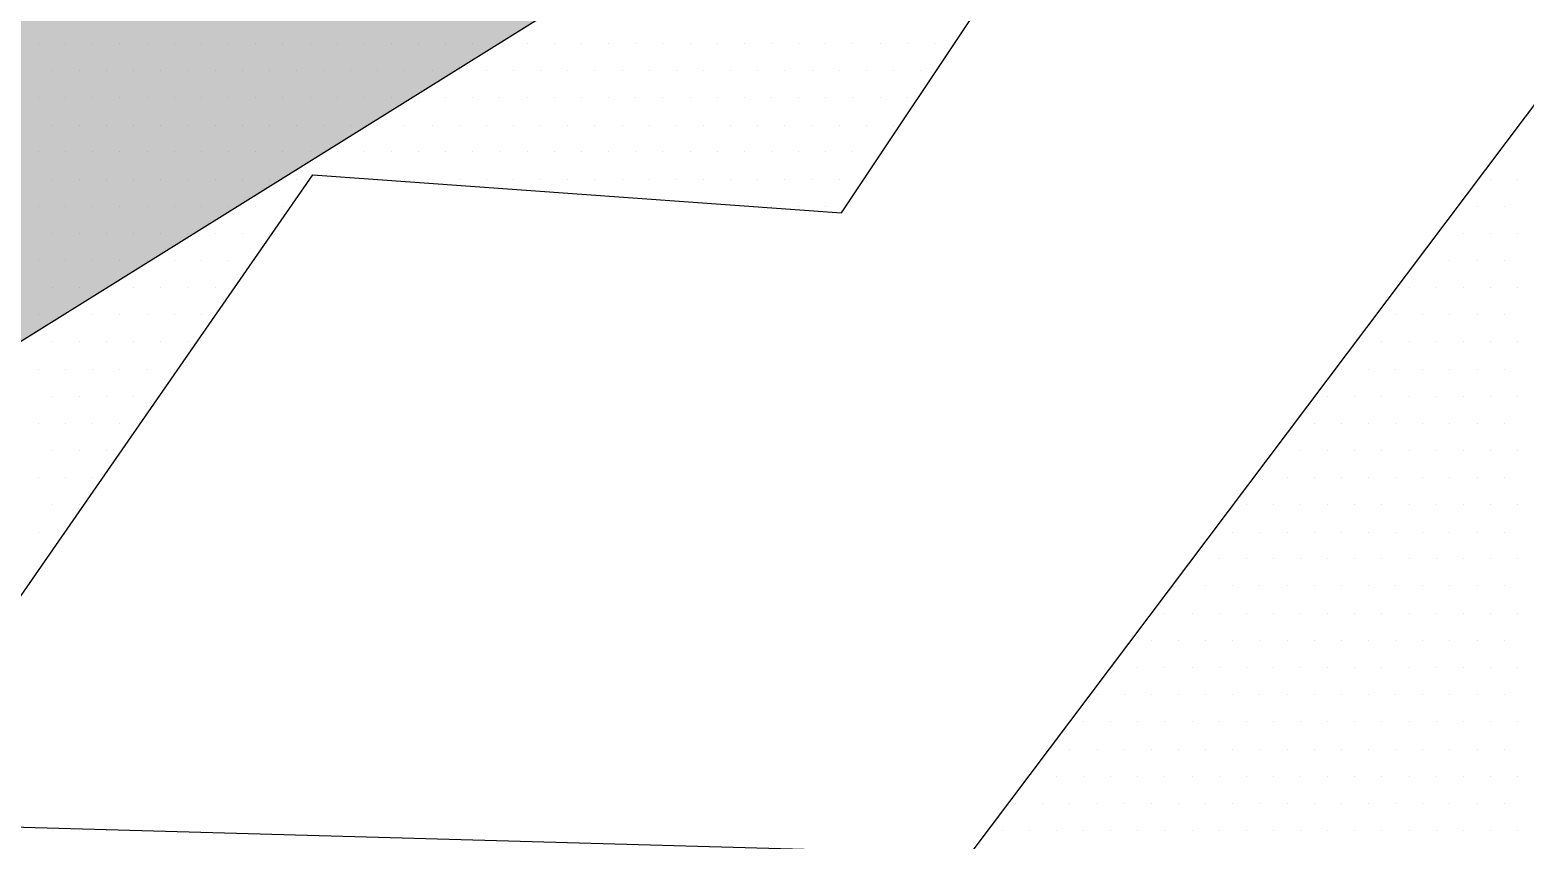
# Paper-space layout 'TOP_A1_00200_01-01-2017_MODELE' of a CAD drawing. Header units: metres. Extents: x 1274 to 2143, y 12 to 312.
# Drawn here: x 2050.738 to 2053.771, y 285.642 to 287.285 of the extents above; entities that cross this region are included whole.
import ezdxf

# ---------------------------------------------------------------- set-up
doc = ezdxf.new("R2010")
doc.units = ezdxf.units.M
doc.header["$LTSCALE"] = 2
doc.set_wipeout_variables(frame=1)
doc.linetypes.add('CACHEX2', pattern=[0.75, 0.5, -0.25])
for name, color, linetype in [('CARTOUCHE', 7, 'Continuous'), ('LOGO', 4, 'Continuous'), ('rosace', 7, 'Continuous')]:
    doc.layers.add(name, color=color, linetype=linetype)

# ---------------------------------------------------------------- blocks, each defined once
blk = doc.blocks.new('A$C715108E3')
at = {"layer": 'LOGO', "color": 131}
for p, q in [((-1.4888, -9.387), (-1.4888, -9.387)), ((-1.397, -9.387), (-1.397, -9.387)), ((-1.3051, -9.387), (-1.3051, -9.387)), ((-1.2137, -9.387), (-1.2137, -9.387)), ((-1.1219, -9.387), (-1.1219, -9.387)), ((-1.0298, -9.387), (-1.0298, -9.387)), ((-0.9386, -9.387), (-0.9386, -9.387)), ((-0.8465, -9.387), (-0.8465, -9.387)), ((-0.7549, -9.387), (-0.7549, -9.387)), ((-0.6633, -9.387), (-0.6633, -9.387)), ((-0.5712, -9.387), (-0.5712, -9.387)), ((-0.4796, -9.387), (-0.4796, -9.387)), ((-0.3879, -9.387), (-0.3879, -9.387)), ((-0.2963, -9.387), (-0.2963, -9.387)), ((-0.2043, -9.387), (-0.2043, -9.387)), ((-0.1124, -9.387), (-0.1124, -9.387)), ((-0.0212, -9.387), (-0.0212, -9.387)), ((0.0708, -9.387), (0.0708, -9.387)), ((0.1627, -9.387), (0.1627, -9.387)), ((0.2541, -9.387), (0.2541, -9.387)), ((0.346, -9.387), (0.346, -9.387)), ((0.4378, -9.387), (0.4378, -9.387)), ((0.5293, -9.387), (0.5293, -9.387)), ((0.6211, -9.387), (0.6211, -9.387)), ((0.7131, -9.387), (0.7131, -9.387)), ((0.8044, -9.387), (0.8044, -9.387)), ((0.8964, -9.387), (0.8964, -9.387)), ((0.988, -9.387), (0.988, -9.387)), ((1.0801, -9.387), (1.0801, -9.387)), ((1.1717, -9.387), (1.1717, -9.387)), ((1.2634, -9.387), (1.2634, -9.387)), ((1.3554, -9.387), (1.3554, -9.387)), ((1.4466, -9.387), (1.4466, -9.387)), ((1.5387, -9.387), (1.5387, -9.387)), ((-1.4427, -9.4786), (-1.4427, -9.4786)), ((-1.3512, -9.4786), (-1.3512, -9.4786)), ((-1.2594, -9.4786), (-1.2594, -9.4786)), ((-1.1674, -9.4786), (-1.1674, -9.4786)), ((-1.0761, -9.4786), (-1.0761, -9.4786)), ((-0.9841, -9.4786), (-0.9841, -9.4786)), ((-0.8921, -9.4786), (-0.8921, -9.4786)), ((-0.801, -9.4786), (-0.801, -9.4786)), ((-0.709, -9.4786), (-0.709, -9.4786)), ((-0.6173, -9.4786), (-0.6173, -9.4786)), ((-0.5257, -9.4786), (-0.5257, -9.4786)), ((-0.434, -9.4786), (-0.434, -9.4786)), ((-0.342, -9.4786), (-0.342, -9.4786)), ((-0.2508, -9.4786), (-0.2508, -9.4786)), ((-0.1587, -9.4786), (-0.1587, -9.4786)), ((-0.0667, -9.4786), (-0.0667, -9.4786)), ((0.0251, -9.4786), (0.0251, -9.4786)), ((0.1166, -9.4786), (0.1166, -9.4786)), ((0.2084, -9.4786), (0.2084, -9.4786)), ((0.3002, -9.4786), (0.3002, -9.4786)), ((0.3917, -9.4786), (0.3917, -9.4786)), ((0.4835, -9.4786), (0.4835, -9.4786)), ((0.5755, -9.4786), (0.5755, -9.4786)), ((0.6668, -9.4786), (0.6668, -9.4786)), ((0.7588, -9.4786), (0.7588, -9.4786)), ((0.8507, -9.4786), (0.8507, -9.4786)), ((0.9423, -9.4786), (0.9423, -9.4786)), ((1.034, -9.4786), (1.034, -9.4786)), ((1.1256, -9.4786), (1.1256, -9.4786)), ((1.2176, -9.4786), (1.2176, -9.4786)), ((1.3089, -9.4786), (1.3089, -9.4786)), ((1.4009, -9.4786), (1.4009, -9.4786)), ((1.4929, -9.4786), (1.4929, -9.4786)), ((-1.4888, -9.5699), (-1.4888, -9.5699)), ((-1.397, -9.5699), (-1.397, -9.5699)), ((-1.3051, -9.5699), (-1.3051, -9.5699)), ((-1.2137, -9.5699), (-1.2137, -9.5699)), ((-1.1219, -9.5699), (-1.1219, -9.5699)), ((-1.0298, -9.5699), (-1.0298, -9.5699)), ((-0.9386, -9.5699), (-0.9386, -9.5699)), ((-0.8465, -9.5699), (-0.8465, -9.5699)), ((-0.7549, -9.5699), (-0.7549, -9.5699)), ((-0.6633, -9.5699), (-0.6633, -9.5699)), ((-0.5712, -9.5699), (-0.5712, -9.5699)), ((-0.4796, -9.5699), (-0.4796, -9.5699)), ((-0.3879, -9.5699), (-0.3879, -9.5699)), ((-0.2963, -9.5699), (-0.2963, -9.5699)), ((-0.2043, -9.5699), (-0.2043, -9.5699)), ((-0.1124, -9.5699), (-0.1124, -9.5699)), ((-0.0212, -9.5699), (-0.0212, -9.5699)), ((0.0708, -9.5699), (0.0708, -9.5699)), ((0.1627, -9.5699), (0.1627, -9.5699)), ((0.2541, -9.5699), (0.2541, -9.5699)), ((0.346, -9.5699), (0.346, -9.5699)), ((0.4378, -9.5699), (0.4378, -9.5699)), ((0.5293, -9.5699), (0.5293, -9.5699)), ((0.6211, -9.5699), (0.6211, -9.5699)), ((0.7131, -9.5699), (0.7131, -9.5699)), ((0.8044, -9.5699), (0.8044, -9.5699)), ((0.8964, -9.5699), (0.8964, -9.5699)), ((0.988, -9.5699), (0.988, -9.5699)), ((1.0801, -9.5699), (1.0801, -9.5699)), ((1.1717, -9.5699), (1.1717, -9.5699)), ((1.2634, -9.5699), (1.2634, -9.5699)), ((1.3554, -9.5699), (1.3554, -9.5699)), ((1.4466, -9.5699), (1.4466, -9.5699)), ((-1.4427, -9.6623), (-1.4427, -9.6623)), ((-1.3512, -9.6623), (-1.3512, -9.6623)), ((-1.2594, -9.6623), (-1.2594, -9.6623)), ((-1.1674, -9.6623), (-1.1674, -9.6623)), ((-1.0761, -9.6623), (-1.0761, -9.6623)), ((-0.9841, -9.6623), (-0.9841, -9.6623)), ((-0.8921, -9.6623), (-0.8921, -9.6623)), ((-0.801, -9.6623), (-0.801, -9.6623)), ((-0.709, -9.6623), (-0.709, -9.6623)), ((-0.6173, -9.6623), (-0.6173, -9.6623)), ((-0.5257, -9.6623), (-0.5257, -9.6623)), ((-0.434, -9.6623), (-0.434, -9.6623)), ((-0.342, -9.6623), (-0.342, -9.6623)), ((-0.2508, -9.6623), (-0.2508, -9.6623)), ((-0.1587, -9.6623), (-0.1587, -9.6623)), ((-0.0667, -9.6623), (-0.0667, -9.6623)), ((0.0251, -9.6623), (0.0251, -9.6623)), ((0.1166, -9.6623), (0.1166, -9.6623)), ((0.2084, -9.6623), (0.2084, -9.6623)), ((0.3002, -9.6623), (0.3002, -9.6623)), ((0.3917, -9.6623), (0.3917, -9.6623)), ((0.4835, -9.6623), (0.4835, -9.6623)), ((0.5755, -9.6623), (0.5755, -9.6623)), ((0.6668, -9.6623), (0.6668, -9.6623)), ((0.7588, -9.6623), (0.7588, -9.6623)), ((0.8507, -9.6623), (0.8507, -9.6623)), ((0.9423, -9.6623), (0.9423, -9.6623)), ((1.034, -9.6623), (1.034, -9.6623)), ((1.1256, -9.6623), (1.1256, -9.6623)), ((1.2176, -9.6623), (1.2176, -9.6623)), ((1.3089, -9.6623), (1.3089, -9.6623)), ((1.4009, -9.6623), (1.4009, -9.6623)), ((3.5147, -9.6623), (3.5147, -9.6623)), ((-1.4888, -9.7535), (-1.4888, -9.7535)), ((-1.397, -9.7535), (-1.397, -9.7535)), ((-1.3051, -9.7535), (-1.3051, -9.7535)), ((-1.2137, -9.7535), (-1.2137, -9.7535)), ((-1.1219, -9.7535), (-1.1219, -9.7535)), ((-1.0298, -9.7535), (-1.0298, -9.7535)), ((-0.9386, -9.7535), (-0.9386, -9.7535)), ((-0.8465, -9.7535), (-0.8465, -9.7535)), ((-0.7549, -9.7535), (-0.7549, -9.7535)), ((-0.6633, -9.7535), (-0.6633, -9.7535)), ((-0.5712, -9.7535), (-0.5712, -9.7535)), ((-0.4796, -9.7535), (-0.4796, -9.7535)), ((-0.3879, -9.7535), (-0.3879, -9.7535)), ((-0.2963, -9.7535), (-0.2963, -9.7535)), ((-0.2043, -9.7535), (-0.2043, -9.7535)), ((-0.1124, -9.7535), (-0.1124, -9.7535)), ((-0.0212, -9.7535), (-0.0212, -9.7535)), ((0.0708, -9.7535), (0.0708, -9.7535)), ((0.1627, -9.7535), (0.1627, -9.7535)), ((0.2541, -9.7535), (0.2541, -9.7535)), ((0.346, -9.7535), (0.346, -9.7535)), ((0.4378, -9.7535), (0.4378, -9.7535)), ((0.5293, -9.7535), (0.5293, -9.7535)), ((0.6211, -9.7535), (0.6211, -9.7535)), ((0.7131, -9.7535), (0.7131, -9.7535)), ((0.8044, -9.7535), (0.8044, -9.7535)), ((0.8964, -9.7535), (0.8964, -9.7535)), ((0.988, -9.7535), (0.988, -9.7535)), ((1.0801, -9.7535), (1.0801, -9.7535)), ((1.1717, -9.7535), (1.1717, -9.7535)), ((1.2634, -9.7535), (1.2634, -9.7535)), ((1.3554, -9.7535), (1.3554, -9.7535)), ((3.4458, -9.7535), (3.4458, -9.7535)), ((3.4653, -9.7535), (3.4653, -9.7535)), ((-1.4427, -9.8452), (-1.4427, -9.8452)), ((-1.3512, -9.8452), (-1.3512, -9.8452)), ((-1.2594, -9.8452), (-1.2594, -9.8452)), ((-1.1674, -9.8452), (-1.1674, -9.8452)), ((-1.0761, -9.8452), (-1.0761, -9.8452)), ((-0.9841, -9.8452), (-0.9841, -9.8452)), ((-0.8921, -9.8452), (-0.8921, -9.8452)), ((-0.801, -9.8452), (-0.801, -9.8452)), ((-0.709, -9.8452), (-0.709, -9.8452)), ((-0.6173, -9.8452), (-0.6173, -9.8452)), ((-0.367, -9.8452), (-0.367, -9.8452)), ((-0.342, -9.8452), (-0.342, -9.8452)), ((-0.2508, -9.8452), (-0.2508, -9.8452)), ((-0.1587, -9.8452), (-0.1587, -9.8452)), ((-0.0667, -9.8452), (-0.0667, -9.8452)), ((0.0251, -9.8452), (0.0251, -9.8452)), ((0.1166, -9.8452), (0.1166, -9.8452)), ((0.2084, -9.8452), (0.2084, -9.8452)), ((0.3002, -9.8452), (0.3002, -9.8452)), ((0.3917, -9.8452), (0.3917, -9.8452)), ((0.4835, -9.8452), (0.4835, -9.8452)), ((0.5755, -9.8452), (0.5755, -9.8452)), ((0.6668, -9.8452), (0.6668, -9.8452)), ((0.7588, -9.8452), (0.7588, -9.8452)), ((0.8507, -9.8452), (0.8507, -9.8452)), ((0.9423, -9.8452), (0.9423, -9.8452)), ((1.034, -9.8452), (1.034, -9.8452)), ((1.1256, -9.8452), (1.1256, -9.8452)), ((1.2176, -9.8452), (1.2176, -9.8452)), ((3.3764, -9.8452), (3.3764, -9.8452)), ((3.4192, -9.8452), (3.4192, -9.8452)), ((3.511, -9.8452), (3.511, -9.8452)), ((-1.4888, -9.9374), (-1.4888, -9.9374)), ((-1.397, -9.9374), (-1.397, -9.9374)), ((-1.3051, -9.9374), (-1.3051, -9.9374)), ((-1.2137, -9.9374), (-1.2137, -9.9374)), ((-1.1219, -9.9374), (-1.1219, -9.9374)), ((-1.0298, -9.9374), (-1.0298, -9.9374)), ((-0.9386, -9.9374), (-0.9386, -9.9374)), ((-0.8465, -9.9374), (-0.8465, -9.9374)), ((-0.7549, -9.9374), (-0.7549, -9.9374)), ((-0.6633, -9.9374), (-0.6633, -9.9374)), ((0.9179, -9.9374), (0.9179, -9.9374)), ((0.988, -9.9374), (0.988, -9.9374)), ((1.0801, -9.9374), (1.0801, -9.9374)), ((1.1717, -9.9374), (1.1717, -9.9374)), ((3.3075, -9.9374), (3.3075, -9.9374)), ((3.3734, -9.9374), (3.3734, -9.9374)), ((3.4653, -9.9374), (3.4653, -9.9374)), ((-1.4427, -10.0289), (-1.4427, -10.0289)), ((-1.3512, -10.0289), (-1.3512, -10.0289)), ((-1.2594, -10.0289), (-1.2594, -10.0289)), ((-1.1674, -10.0289), (-1.1674, -10.0289)), ((-1.0761, -10.0289), (-1.0761, -10.0289)), ((-0.9841, -10.0289), (-0.9841, -10.0289)), ((-0.8921, -10.0289), (-0.8921, -10.0289)), ((-0.801, -10.0289), (-0.801, -10.0289)), ((-0.709, -10.0289), (-0.709, -10.0289)), ((3.2385, -10.0289), (3.2385, -10.0289)), ((3.3277, -10.0289), (3.3277, -10.0289)), ((3.4192, -10.0289), (3.4192, -10.0289)), ((3.511, -10.0289), (3.511, -10.0289)), ((-1.4888, -10.1203), (-1.4888, -10.1203)), ((-1.397, -10.1203), (-1.397, -10.1203)), ((-1.3051, -10.1203), (-1.3051, -10.1203)), ((-1.2137, -10.1203), (-1.2137, -10.1203)), ((-1.1219, -10.1203), (-1.1219, -10.1203)), ((-1.0298, -10.1203), (-1.0298, -10.1203)), ((-0.9386, -10.1203), (-0.9386, -10.1203)), ((-0.8465, -10.1203), (-0.8465, -10.1203)), ((3.1693, -10.1203), (3.1693, -10.1203)), ((3.1894, -10.1203), (3.1894, -10.1203)), ((3.2814, -10.1203), (3.2814, -10.1203)), ((3.3734, -10.1203), (3.3734, -10.1203)), ((3.4653, -10.1203), (3.4653, -10.1203)), ((-1.4427, -10.2125), (-1.4427, -10.2125)), ((-1.3512, -10.2125), (-1.3512, -10.2125)), ((-1.2594, -10.2125), (-1.2594, -10.2125)), ((-1.1674, -10.2125), (-1.1674, -10.2125)), ((-1.0761, -10.2125), (-1.0761, -10.2125)), ((-0.9841, -10.2125), (-0.9841, -10.2125)), ((-0.8921, -10.2125), (-0.8921, -10.2125)), ((3.1002, -10.2125), (3.1002, -10.2125)), ((3.1439, -10.2125), (3.1439, -10.2125)), ((3.2359, -10.2125), (3.2359, -10.2125)), ((3.3277, -10.2125), (3.3277, -10.2125)), ((3.4192, -10.2125), (3.4192, -10.2125)), ((3.511, -10.2125), (3.511, -10.2125)), ((-1.4888, -10.304), (-1.4888, -10.304)), ((-1.397, -10.304), (-1.397, -10.304)), ((-1.3051, -10.304), (-1.3051, -10.304)), ((-1.2137, -10.304), (-1.2137, -10.304)), ((-1.1219, -10.304), (-1.1219, -10.304)), ((-1.0298, -10.304), (-1.0298, -10.304)), ((-0.9386, -10.304), (-0.9386, -10.304)), ((3.0314, -10.304), (3.0314, -10.304)), ((3.0983, -10.304), (3.0983, -10.304)), ((3.1894, -10.304), (3.1894, -10.304)), ((3.2814, -10.304), (3.2814, -10.304)), ((3.3734, -10.304), (3.3734, -10.304)), ((3.4653, -10.304), (3.4653, -10.304)), ((-1.4427, -10.3952), (-1.4427, -10.3952)), ((-1.3512, -10.3952), (-1.3512, -10.3952)), ((-1.2594, -10.3952), (-1.2594, -10.3952)), ((-1.1674, -10.3952), (-1.1674, -10.3952)), ((-1.0761, -10.3952), (-1.0761, -10.3952)), ((-0.9841, -10.3952), (-0.9841, -10.3952)), ((2.9623, -10.3952), (2.9623, -10.3952)), ((3.0518, -10.3952), (3.0518, -10.3952)), ((3.1439, -10.3952), (3.1439, -10.3952)), ((3.2359, -10.3952), (3.2359, -10.3952)), ((3.3277, -10.3952), (3.3277, -10.3952)), ((3.4192, -10.3952), (3.4192, -10.3952)), ((3.511, -10.3952), (3.511, -10.3952)), ((-1.4888, -10.4876), (-1.4888, -10.4876)), ((-1.397, -10.4876), (-1.397, -10.4876)), ((-1.3051, -10.4876), (-1.3051, -10.4876)), ((-1.2137, -10.4876), (-1.2137, -10.4876)), ((-1.1219, -10.4876), (-1.1219, -10.4876)), ((-1.0298, -10.4876), (-1.0298, -10.4876)), ((2.8929, -10.4876), (2.8929, -10.4876)), ((2.9143, -10.4876), (2.9143, -10.4876)), ((3.0063, -10.4876), (3.0063, -10.4876)), ((3.0983, -10.4876), (3.0983, -10.4876)), ((3.1894, -10.4876), (3.1894, -10.4876)), ((3.2814, -10.4876), (3.2814, -10.4876)), ((3.3734, -10.4876), (3.3734, -10.4876)), ((3.4653, -10.4876), (3.4653, -10.4876)), ((-1.4427, -10.5791), (-1.4427, -10.5791)), ((-1.3512, -10.5791), (-1.3512, -10.5791)), ((-1.2594, -10.5791), (-1.2594, -10.5791)), ((-1.1674, -10.5791), (-1.1674, -10.5791)), ((2.8241, -10.5791), (2.8241, -10.5791)), ((2.8685, -10.5791), (2.8685, -10.5791)), ((2.9606, -10.5791), (2.9606, -10.5791)), ((3.0518, -10.5791), (3.0518, -10.5791)), ((3.1439, -10.5791), (3.1439, -10.5791)), ((3.2359, -10.5791), (3.2359, -10.5791)), ((3.3277, -10.5791), (3.3277, -10.5791)), ((3.4192, -10.5791), (3.4192, -10.5791)), ((3.511, -10.5791), (3.511, -10.5791)), ((-1.4888, -10.6702), (-1.4888, -10.6702)), ((-1.397, -10.6702), (-1.397, -10.6702)), ((-1.3051, -10.6702), (-1.3051, -10.6702)), ((-1.2137, -10.6702), (-1.2137, -10.6702)), ((2.755, -10.6702), (2.755, -10.6702)), ((2.823, -10.6702), (2.823, -10.6702)), ((2.9143, -10.6702), (2.9143, -10.6702)), ((3.0063, -10.6702), (3.0063, -10.6702)), ((3.0983, -10.6702), (3.0983, -10.6702)), ((3.1894, -10.6702), (3.1894, -10.6702)), ((3.2814, -10.6702), (3.2814, -10.6702)), ((3.3734, -10.6702), (3.3734, -10.6702)), ((3.4653, -10.6702), (3.4653, -10.6702)), ((-1.4427, -10.763), (-1.4427, -10.763)), ((-1.3512, -10.763), (-1.3512, -10.763)), ((-1.2594, -10.763), (-1.2594, -10.763)), ((2.686, -10.763), (2.686, -10.763)), ((2.7767, -10.763), (2.7767, -10.763)), ((2.8685, -10.763), (2.8685, -10.763)), ((2.9606, -10.763), (2.9606, -10.763)), ((3.0518, -10.763), (3.0518, -10.763)), ((3.1439, -10.763), (3.1439, -10.763)), ((3.2359, -10.763), (3.2359, -10.763)), ((3.3277, -10.763), (3.3277, -10.763)), ((3.4192, -10.763), (3.4192, -10.763)), ((3.511, -10.763), (3.511, -10.763)), ((-1.4888, -10.8542), (-1.4888, -10.8542)), ((-1.397, -10.8542), (-1.397, -10.8542)), ((-1.3051, -10.8542), (-1.3051, -10.8542)), ((2.6169, -10.8542), (2.6169, -10.8542)), ((2.6392, -10.8542), (2.6392, -10.8542)), ((2.731, -10.8542), (2.731, -10.8542)), ((2.823, -10.8542), (2.823, -10.8542)), ((2.9143, -10.8542), (2.9143, -10.8542)), ((3.0063, -10.8542), (3.0063, -10.8542)), ((3.0983, -10.8542), (3.0983, -10.8542)), ((3.1894, -10.8542), (3.1894, -10.8542)), ((3.2814, -10.8542), (3.2814, -10.8542)), ((3.3734, -10.8542), (3.3734, -10.8542)), ((3.4653, -10.8542), (3.4653, -10.8542)), ((-1.4427, -10.9457), (-1.4427, -10.9457)), ((-1.3512, -10.9457), (-1.3512, -10.9457)), ((2.5477, -10.9457), (2.5477, -10.9457)), ((2.5934, -10.9457), (2.5934, -10.9457)), ((2.6853, -10.9457), (2.6853, -10.9457)), ((2.7767, -10.9457), (2.7767, -10.9457)), ((2.8685, -10.9457), (2.8685, -10.9457)), ((2.9606, -10.9457), (2.9606, -10.9457)), ((3.0518, -10.9457), (3.0518, -10.9457)), ((3.1439, -10.9457), (3.1439, -10.9457)), ((3.2359, -10.9457), (3.2359, -10.9457)), ((3.3277, -10.9457), (3.3277, -10.9457)), ((3.4192, -10.9457), (3.4192, -10.9457)), ((3.511, -10.9457), (3.511, -10.9457)), ((-1.4888, -11.0383), (-1.4888, -11.0383)), ((2.4787, -11.0383), (2.4787, -11.0383)), ((2.5477, -11.0383), (2.5477, -11.0383)), ((2.6392, -11.0383), (2.6392, -11.0383)), ((2.731, -11.0383), (2.731, -11.0383)), ((2.823, -11.0383), (2.823, -11.0383)), ((2.9143, -11.0383), (2.9143, -11.0383)), ((3.0063, -11.0383), (3.0063, -11.0383)), ((3.0983, -11.0383), (3.0983, -11.0383)), ((3.1894, -11.0383), (3.1894, -11.0383)), ((3.2814, -11.0383), (3.2814, -11.0383)), ((3.3734, -11.0383), (3.3734, -11.0383)), ((3.4653, -11.0383), (3.4653, -11.0383)), ((2.4098, -11.1295), (2.4098, -11.1295)), ((2.4101, -11.1295), (2.4101, -11.1295)), ((2.5016, -11.1295), (2.5016, -11.1295)), ((2.5934, -11.1295), (2.5934, -11.1295)), ((2.6853, -11.1295), (2.6853, -11.1295)), ((2.7767, -11.1295), (2.7767, -11.1295)), ((2.8685, -11.1295), (2.8685, -11.1295)), ((2.9606, -11.1295), (2.9606, -11.1295)), ((3.0518, -11.1295), (3.0518, -11.1295)), ((3.1439, -11.1295), (3.1439, -11.1295)), ((3.2359, -11.1295), (3.2359, -11.1295)), ((3.3277, -11.1295), (3.3277, -11.1295)), ((3.4192, -11.1295), (3.4192, -11.1295)), ((3.511, -11.1295), (3.511, -11.1295)), ((2.3404, -11.2208), (2.3404, -11.2208)), ((2.364, -11.2208), (2.364, -11.2208)), ((2.4559, -11.2208), (2.4559, -11.2208)), ((2.5477, -11.2208), (2.5477, -11.2208)), ((2.6392, -11.2208), (2.6392, -11.2208)), ((2.731, -11.2208), (2.731, -11.2208)), ((2.823, -11.2208), (2.823, -11.2208)), ((2.9143, -11.2208), (2.9143, -11.2208)), ((3.0063, -11.2208), (3.0063, -11.2208)), ((3.0983, -11.2208), (3.0983, -11.2208)), ((3.1894, -11.2208), (3.1894, -11.2208)), ((3.2814, -11.2208), (3.2814, -11.2208)), ((3.3734, -11.2208), (3.3734, -11.2208)), ((3.4653, -11.2208), (3.4653, -11.2208)), ((2.2716, -11.3132), (2.2716, -11.3132)), ((2.3183, -11.3132), (2.3183, -11.3132)), ((2.4101, -11.3132), (2.4101, -11.3132)), ((2.5016, -11.3132), (2.5016, -11.3132)), ((2.5934, -11.3132), (2.5934, -11.3132)), ((2.6853, -11.3132), (2.6853, -11.3132)), ((2.7767, -11.3132), (2.7767, -11.3132)), ((2.8685, -11.3132), (2.8685, -11.3132)), ((2.9606, -11.3132), (2.9606, -11.3132)), ((3.0518, -11.3132), (3.0518, -11.3132)), ((3.1439, -11.3132), (3.1439, -11.3132)), ((3.2359, -11.3132), (3.2359, -11.3132)), ((3.3277, -11.3132), (3.3277, -11.3132)), ((3.4192, -11.3132), (3.4192, -11.3132)), ((3.511, -11.3132), (3.511, -11.3132)), ((2.2025, -11.4048), (2.2025, -11.4048)), ((2.2726, -11.4048), (2.2726, -11.4048)), ((2.364, -11.4048), (2.364, -11.4048)), ((2.4559, -11.4048), (2.4559, -11.4048)), ((2.5477, -11.4048), (2.5477, -11.4048)), ((2.6392, -11.4048), (2.6392, -11.4048)), ((2.731, -11.4048), (2.731, -11.4048)), ((2.823, -11.4048), (2.823, -11.4048)), ((2.9143, -11.4048), (2.9143, -11.4048)), ((3.0063, -11.4048), (3.0063, -11.4048)), ((3.0983, -11.4048), (3.0983, -11.4048)), ((3.1894, -11.4048), (3.1894, -11.4048)), ((3.2814, -11.4048), (3.2814, -11.4048)), ((3.3734, -11.4048), (3.3734, -11.4048)), ((3.4653, -11.4048), (3.4653, -11.4048)), ((2.1335, -11.4959), (2.1335, -11.4959)), ((2.1346, -11.4959), (2.1346, -11.4959)), ((2.2265, -11.4959), (2.2265, -11.4959)), ((2.3183, -11.4959), (2.3183, -11.4959)), ((2.4101, -11.4959), (2.4101, -11.4959)), ((2.5016, -11.4959), (2.5016, -11.4959)), ((2.5934, -11.4959), (2.5934, -11.4959)), ((2.6853, -11.4959), (2.6853, -11.4959)), ((2.7767, -11.4959), (2.7767, -11.4959)), ((2.8685, -11.4959), (2.8685, -11.4959)), ((2.9606, -11.4959), (2.9606, -11.4959)), ((3.0518, -11.4959), (3.0518, -11.4959)), ((3.1439, -11.4959), (3.1439, -11.4959)), ((3.2359, -11.4959), (3.2359, -11.4959)), ((3.3277, -11.4959), (3.3277, -11.4959)), ((3.4192, -11.4959), (3.4192, -11.4959)), ((3.511, -11.4959), (3.511, -11.4959)), ((2.0642, -11.5885), (2.0642, -11.5885)), ((2.0889, -11.5885), (2.0889, -11.5885)), ((2.1807, -11.5885), (2.1807, -11.5885)), ((2.2726, -11.5885), (2.2726, -11.5885)), ((2.364, -11.5885), (2.364, -11.5885)), ((2.4559, -11.5885), (2.4559, -11.5885)), ((2.5477, -11.5885), (2.5477, -11.5885)), ((2.6392, -11.5885), (2.6392, -11.5885)), ((2.731, -11.5885), (2.731, -11.5885)), ((2.823, -11.5885), (2.823, -11.5885)), ((2.9143, -11.5885), (2.9143, -11.5885)), ((3.0063, -11.5885), (3.0063, -11.5885)), ((3.0983, -11.5885), (3.0983, -11.5885)), ((3.1894, -11.5885), (3.1894, -11.5885)), ((3.2814, -11.5885), (3.2814, -11.5885)), ((3.3734, -11.5885), (3.3734, -11.5885)), ((3.4653, -11.5885), (3.4653, -11.5885)), ((1.9952, -11.68), (1.9952, -11.68)), ((2.0432, -11.68), (2.0432, -11.68)), ((2.1346, -11.68), (2.1346, -11.68)), ((2.2265, -11.68), (2.2265, -11.68)), ((2.3183, -11.68), (2.3183, -11.68)), ((2.4101, -11.68), (2.4101, -11.68)), ((2.5016, -11.68), (2.5016, -11.68)), ((2.5934, -11.68), (2.5934, -11.68)), ((2.6853, -11.68), (2.6853, -11.68)), ((2.7767, -11.68), (2.7767, -11.68)), ((2.8685, -11.68), (2.8685, -11.68)), ((2.9606, -11.68), (2.9606, -11.68)), ((3.0518, -11.68), (3.0518, -11.68)), ((3.1439, -11.68), (3.1439, -11.68)), ((3.2359, -11.68), (3.2359, -11.68)), ((3.3277, -11.68), (3.3277, -11.68)), ((3.4192, -11.68), (3.4192, -11.68)), ((3.511, -11.68), (3.511, -11.68)), ((1.9262, -11.7722), (1.9262, -11.7722)), ((1.9967, -11.7722), (1.9967, -11.7722)), ((2.0889, -11.7722), (2.0889, -11.7722)), ((2.1807, -11.7722), (2.1807, -11.7722)), ((2.2726, -11.7722), (2.2726, -11.7722)), ((2.364, -11.7722), (2.364, -11.7722)), ((2.4559, -11.7722), (2.4559, -11.7722)), ((2.5477, -11.7722), (2.5477, -11.7722)), ((2.6392, -11.7722), (2.6392, -11.7722)), ((2.731, -11.7722), (2.731, -11.7722)), ((2.823, -11.7722), (2.823, -11.7722)), ((2.9143, -11.7722), (2.9143, -11.7722)), ((3.0063, -11.7722), (3.0063, -11.7722)), ((3.0983, -11.7722), (3.0983, -11.7722)), ((3.1894, -11.7722), (3.1894, -11.7722)), ((3.2814, -11.7722), (3.2814, -11.7722)), ((3.3734, -11.7722), (3.3734, -11.7722)), ((3.4653, -11.7722), (3.4653, -11.7722)), ((1.8573, -11.8636), (1.8573, -11.8636)), ((1.8595, -11.8636), (1.8595, -11.8636)), ((1.9513, -11.8636), (1.9513, -11.8636)), ((2.0432, -11.8636), (2.0432, -11.8636)), ((2.1346, -11.8636), (2.1346, -11.8636)), ((2.2265, -11.8636), (2.2265, -11.8636)), ((2.3183, -11.8636), (2.3183, -11.8636)), ((2.4101, -11.8636), (2.4101, -11.8636)), ((2.5016, -11.8636), (2.5016, -11.8636)), ((2.5934, -11.8636), (2.5934, -11.8636)), ((2.6853, -11.8636), (2.6853, -11.8636)), ((2.7767, -11.8636), (2.7767, -11.8636)), ((2.8685, -11.8636), (2.8685, -11.8636)), ((2.9606, -11.8636), (2.9606, -11.8636)), ((3.0518, -11.8636), (3.0518, -11.8636)), ((3.1439, -11.8636), (3.1439, -11.8636)), ((3.2359, -11.8636), (3.2359, -11.8636)), ((3.3277, -11.8636), (3.3277, -11.8636)), ((3.4192, -11.8636), (3.4192, -11.8636)), ((3.511, -11.8636), (3.511, -11.8636)), ((1.7883, -11.9551), (1.7883, -11.9551)), ((1.8138, -11.9551), (1.8138, -11.9551)), ((1.9056, -11.9551), (1.9056, -11.9551)), ((1.9967, -11.9551), (1.9967, -11.9551)), ((2.0889, -11.9551), (2.0889, -11.9551)), ((2.1807, -11.9551), (2.1807, -11.9551)), ((2.2726, -11.9551), (2.2726, -11.9551)), ((2.364, -11.9551), (2.364, -11.9551)), ((2.4559, -11.9551), (2.4559, -11.9551)), ((2.5477, -11.9551), (2.5477, -11.9551)), ((2.6392, -11.9551), (2.6392, -11.9551)), ((2.731, -11.9551), (2.731, -11.9551)), ((2.823, -11.9551), (2.823, -11.9551)), ((2.9143, -11.9551), (2.9143, -11.9551)), ((3.0063, -11.9551), (3.0063, -11.9551)), ((3.0983, -11.9551), (3.0983, -11.9551)), ((3.1894, -11.9551), (3.1894, -11.9551)), ((3.2814, -11.9551), (3.2814, -11.9551)), ((3.3734, -11.9551), (3.3734, -11.9551)), ((3.4653, -11.9551), (3.4653, -11.9551)), ((-1.4427, -12.0473), (-1.4427, -12.0473)), ((-1.3512, -12.0473), (-1.3512, -12.0473)), ((-1.2594, -12.0473), (-1.2594, -12.0473)), ((1.7191, -12.0473), (1.7191, -12.0473)), ((1.7681, -12.0473), (1.7681, -12.0473)), ((1.8595, -12.0473), (1.8595, -12.0473)), ((1.9513, -12.0473), (1.9513, -12.0473)), ((2.0432, -12.0473), (2.0432, -12.0473)), ((2.1346, -12.0473), (2.1346, -12.0473)), ((2.2265, -12.0473), (2.2265, -12.0473)), ((2.3183, -12.0473), (2.3183, -12.0473)), ((2.4101, -12.0473), (2.4101, -12.0473)), ((2.5016, -12.0473), (2.5016, -12.0473)), ((2.5934, -12.0473), (2.5934, -12.0473)), ((2.6853, -12.0473), (2.6853, -12.0473)), ((2.7767, -12.0473), (2.7767, -12.0473)), ((2.8685, -12.0473), (2.8685, -12.0473)), ((2.9606, -12.0473), (2.9606, -12.0473)), ((3.0518, -12.0473), (3.0518, -12.0473)), ((3.1439, -12.0473), (3.1439, -12.0473)), ((3.2359, -12.0473), (3.2359, -12.0473)), ((3.3277, -12.0473), (3.3277, -12.0473)), ((3.4192, -12.0473), (3.4192, -12.0473)), ((3.511, -12.0473), (3.511, -12.0473))]:
    blk.add_line(p, q, dxfattribs=at)
for points in [[(-1.6922, -18.648), (0.2166, -18.8242), (-0.4061, -17.3082), (1.2857, -17.5115), (0.9202, -16.4826), (-0.461, -13.5406), (1.4536, -13.7453), (4.032, -19.4344), (5.206, -17.903), (3.3935, -13.9486), (6.3293, -14.2803), (6.4311, -12.6478), (3.5725, -12.29), (6.1505, -8.6671), (5.6155, -6.8715), (1.6586, -12.1279), (-1.9407, -12.0256)], [(-1.8895, -11.7452), (-0.5622, -9.8309), (1.2247, -9.9595), (2.246, -8.4278), (1.0713, -8.3007), (1.531, -6.8464), (-0.2811, -6.6172), (-1.43, -8.4029), (-1.379, -8.0709), (-3.7783, -7.7906)]]:
    blk.add_lwpolyline(points, dxfattribs=at)
blk = doc.blocks.new('A$C581E6685')
at = {"layer": 'rosace'}
blk.add_hatch(color=142, dxfattribs=at).paths.add_polyline_path([(-45.3965, 37.4846), (-39.5666, 28.8703), (-39.344, 28.5414), (-39.8519, 24.2064), (-36.9477, 25.4853), (-26.3566, 30.2032), (-36.1863, 24.0789), (-38.2746, 22.2236), (-38.1337, 21.2132), (-33.6363, 11.1845), (-39.5393, 21.4709), (-40.6525, 23.2405), (-42.0615, 23.3525), (-53.1072, 18.3767), (-43.3972, 24.4856), (-40.4756, 26.2259), (-40.684, 26.8894)])
at = {"layer": 'rosace', "color": 142}
blk.add_lwpolyline([(-45.3965, 37.4846), (-39.3434, 28.5414), (-39.8519, 24.2064), (-36.9477, 25.4853), (-26.3566, 30.2032), (-36.1857, 24.0789), (-38.2739, 22.2236), (-38.1337, 21.2132), (-33.6358, 11.1845), (-39.5393, 21.4709), (-40.6518, 23.2405), (-42.0615, 23.3525), (-53.1072, 18.3767), (-43.3964, 24.4856), (-40.4756, 26.2259), (-40.6836, 26.8894)], close=True, dxfattribs=at)
at = {"layer": 'rosace', "color": 32, "linetype": 'CACHEX2', "ltscale": 1.5}
blk.add_ellipse((-38.0538, 23.8138), major_axis=(-19.0311, -3.534), ratio=0.590567, dxfattribs=at)
at = {"layer": 'rosace', "color": 32}
blk.add_ellipse((-37.6144, 23.8499), major_axis=(-13.5768, -4.2839), ratio=0.791971, dxfattribs=at)
at = {"layer": 'CARTOUCHE'}
blk.add_blockref('A$C715108E3', (-31.6739, 36.3189), dxfattribs=at)
blk = doc.blocks.new('A$C4D68259D')
blk.add_wipeout([(0, 25.6223), (0.1652, 26.7367), (0.7383, 27.8861), (1.6708, 28.7909), (2.8466, 29.3316), (3.5435, 29.4509), (3.5435, 29.4509), (94.9287, 29.4623), (96.0552, 29.2902), (97.2167, 28.6987), (97.7035, 28.2661), (98.0951, 27.7798), (98.6162, 26.658), (98.7362, 26.0362), (98.7516, 25.8527), (98.7585, 3.8387), (98.5719, 2.6574), (98.0189, 1.5743), (97.5848, 1.0765), (97.1232, 0.6959), (95.9338, 0.1366), (95.4142, 0.0321), (95.1105, 0.0048), (3.7555, 0.0009), (2.7133, 0.169), (1.5147, 0.7841), (0.6714, 1.6707), (0.147, 2.7876), (0.0063, 3.6209)]).dxf.layer = 'CARTOUCHE'
at = {"layer": 'CARTOUCHE'}
blk.add_rational_spline([(0, 25.6223), (0, 14.7312), (0, 3.84), (0, 0), (3.84, 0), (49.3793, 0), (94.9185, 0), (98.7585, 0), (98.7585, 3.84), (98.7585, 14.7312), (98.7585, 25.6223), (98.7585, 29.4623), (94.9185, 29.4623), (49.3793, 29.4623), (3.84, 29.4623), (0, 29.4623), (0, 25.6223)], [1, 1, 1, 0.707106781187, 1, 1, 1, 0.707106781187, 1, 1, 1, 0.707106781187, 1, 1, 1, 0.707106781187, 1], degree=2, knots=[0, 0, 0, 1, 1, 2.570796, 2.570796, 3.570796, 3.570796, 5.141593, 5.141593, 6.141593, 6.141593, 7.712389, 7.712389, 8.712389, 8.712389, 10.283185, 10.283185, 10.283185], dxfattribs=at)
at = {"layer": 'CARTOUCHE', "xscale": 0.6, "yscale": 0.6, "zscale": 0.6}
blk.add_blockref('A$C581E6685', (37.2707, 1.3806), dxfattribs=at)

psp = doc.layouts.new('TOP_A1_00200_01-01-2017_MODELE')

# ---------------------------------------------------------------- block references
at = {"layer": 'rosace'}
psp.add_blockref('A$C4D68259D', (2033.3828, 269.7177), dxfattribs=at)

doc.saveas('drawing.dxf')
